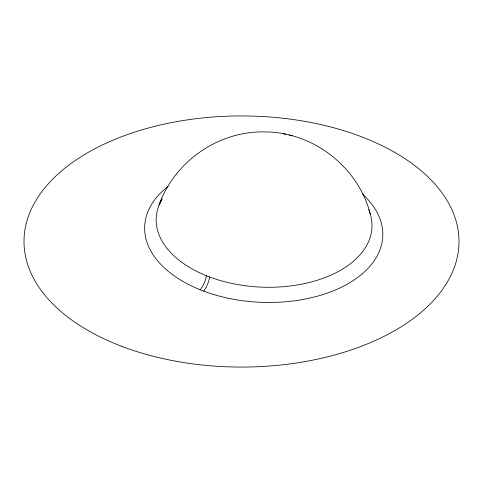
<?xml version="1.0" encoding="UTF-8"?>
<svg xmlns="http://www.w3.org/2000/svg" width="483" height="483" viewBox="0 0 483 483"><rect width="100%" height="100%" fill="white"/><g stroke="black" fill="none" stroke-linecap="round" stroke-linejoin="round"><path stroke-width="0.72" d="M158.81 205.052L162.071 198.827L159.239 204.653C174.586 161.244 219.034 130.658 265.064 131.919C313.292 132.052 358.38 167.275 370.268 213.993M283.298 133.785L285.725 134.34M289.069 135.083L292.191 135.795M368.68 209.634A107.969 64.42 2.3 0 1 329.001 275.956A107.969 64.42 2.3 0 1 209.658 276.988L206.434 275.739A107.969 64.42 2.3 0 1 160.996 201.025M362.467 194.075A119.156 71.098 2.3 0 1 350.64 282.193A119.156 71.098 2.3 0 1 203.669 291.116L202.323 290.609M201.876 290.434L200.113 289.734A119.156 71.098 2.3 0 1 168.138 186.347M209.652 276.988A13.953 5.41 -69.4 0 1 203.663 291.116M206.434 275.739A13.953 5.748 -68 0 1 200.113 289.734M121.553 346.251A217.507 125.574 0 0 0 458.608 249.095A217.507 125.574 0 0 0 144.345 129.148A217.507 125.574 0 0 0 121.553 346.251"/></g></svg>
